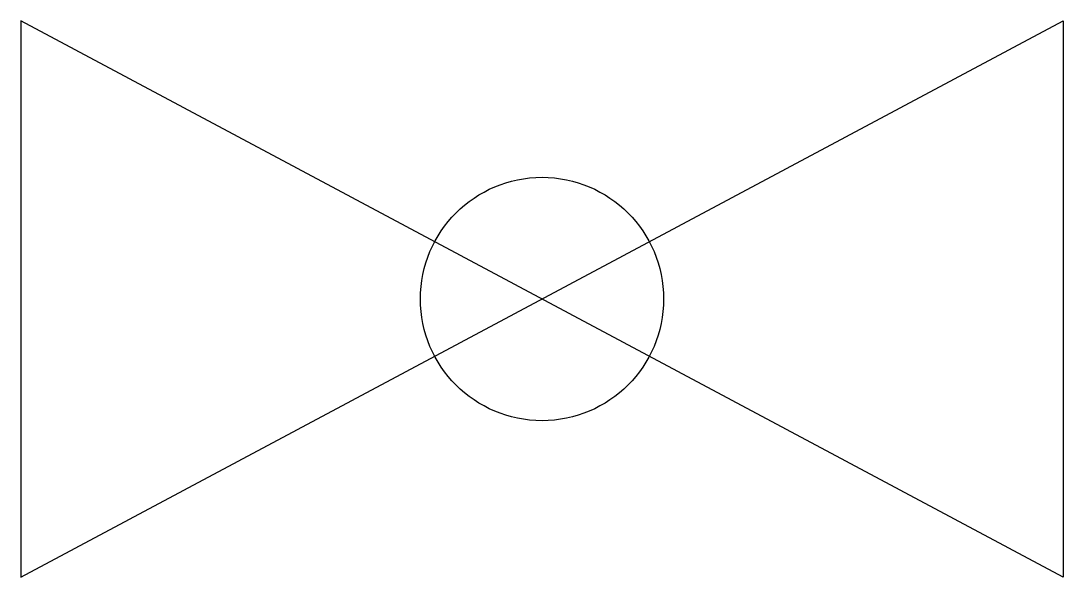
# Model space of a CAD drawing. Header units: millimetres. Extents: x -150 to 150, y -80 to 80.
import ezdxf

# ---------------------------------------------------------------- set-up
doc = ezdxf.new("R2010")
doc.units = ezdxf.units.MM

msp = doc.modelspace()

# ---------------------------------------------------------------- linework, layer by layer
msp.add_lwpolyline([(-150, -80), (150, 80), (150, -80), (-150, 80)], close=True)
msp.add_circle((0, 0), 35)

doc.saveas('drawing.dxf')
